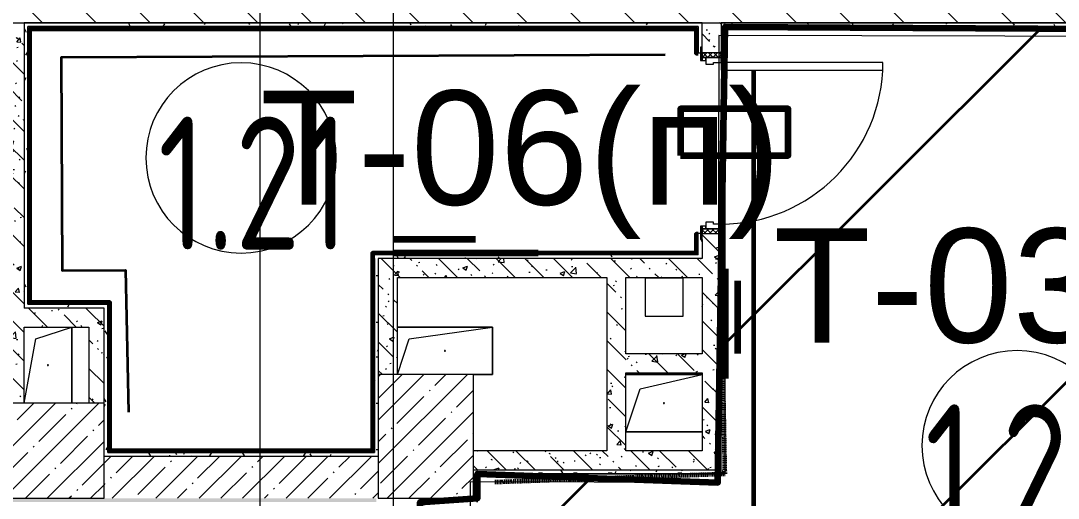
# Model space of a CAD drawing. Header units: millimetres. Extents: x -249154 to 415037, y -45458 to 354837.
# Drawn here: x 73667 to 79115, y 10764 to 13274 of the extents above; entities that cross this region are included whole.
import ezdxf

# ---------------------------------------------------------------- set-up
doc = ezdxf.new("R2010")
doc.units = ezdxf.units.MM
doc.linetypes.add('200_ШТРИХ__ш1_п0_6_', pattern=[320, 200, -120])
doc.linetypes.add('Штрих короткий', pattern=[600, 300, -300])
for name, color, linetype, lineweight in [('0) НЗ Ремонт штукатурка', 6, 'Continuous', 60), ('1) FK16', 1, 'Continuous', 50), ('2)1 штукатурка', 4, 'Continuous', 35), ('3.3) Шпаклевка баз. фин. WD5-13', 160, 'Continuous', 140), ('3.4) Ремонт базовой шпаклевки', 6, 'Continuous', 60), ('3.4) Шп. баз 4 в 525 поз 4838м2', 160, 'Continuous', 140), ('3.4) Шп. фин 4 в 529 поз 11227м2', 6, 'Continuous', 140), ('4) демонтаж НЗ №2', 1, 'Continuous', 35), ('4.1) Дм уборка мусора НЗ 2', 20, 'Continuous', 35), ('4.4) РВР ремонт Штукатурки', 160, 'зигзаг', 35), ('501 заделка отвертсии ком', 5, 'Continuous', 158), ('545 штукатурка цементом', 6, 'Continuous', 60), ('549 штукатурка гипсом', 40, 'Continuous', 60), ('666 покраска FK1', 211, 'Continuous', 60), ('923 Люки', 170, 'Continuous', 120), ('A-AREA-BNDY', 7, 'Continuous', 5), ('A-AREA-IDEN', 7, 'Continuous', 9), ('A-DOOR-2', 7, 'Continuous', 5), ('A-DOOR-FRAM-2', 7, 'Continuous', 5), ('A-FLOR', 7, 'Continuous', 9), ('A-GENM', 7, 'Continuous', 9), ('A-WALL', 7, 'Continuous', 5), ('I-WALL', 7, 'Continuous', 5), ('S-COLS', 7, 'Continuous', 9), ('S-COLS-1', 7, 'Continuous', 5), ('Оси', 7, 'Continuous', 9)]:
    doc.layers.add(name, color=color, linetype=linetype, lineweight=lineweight)
for name, color, linetype, lineweight, true_color in [('A-DOOR-1', 7, 'Continuous', 5, 0xc0c0c0), ('A-DOOR-FRAM-1', 7, 'Continuous', 5, 0xc0c0c0), ('A-WALL-1', 9, 'Continuous', 5, 0x808080), ('A-WALL-FNSH-1', 9, 'Continuous', 5, 0x808080)]:
    doc.layers.add(name, color=color, linetype=linetype, lineweight=lineweight, true_color=true_color)
doc.styles.get("Standard").update_dxf_attribs({"font": 'arial.ttf'})
doc.styles.add('СПДС', font='ГОСТ тип А.ttf', dxfattribs={"width": 0.9})
doc.linetypes.add('зигзаг', pattern='A,0.00254,-5.08,[131,ltypeshp.shx,S=5.08,R=0,X=-5.08,Y=0],-10.16,[131,ltypeshp.shx,S=5.08,R=180,X=5.08,Y=0],-5.08', length=20.32254)
pattern_1 = [(135, (64.7, -136.06), (-150.8683, -150.8683), [213.36, -35.56, 7.112, -35.56]), (135, (64.7, 14.71), (-150.8683, -150.8683), []), (50, (64.7, -136.06), (255.05767, -22.3145), [26.67, -293.37]), (355, (64.7, -136.06), (-49.3404, 267.4791), [21.336, -234.696]), (100.451, (85.96, -137.92), (205.7195, 245.16356), [22.666, -249.326]), (46.184, (64.7, -64.94), (379.511, -58.86), [40.005, -440.055]), (96.636, (96.33, -69.85), (332.3634, 346.3991), [33.999, -373.989]), (351.184, (64.7, -64.94), (332.3669, 346.3953), [32.004, -352.044]), (21, (100.26, -82.72), (212.26017, -143.1711), [26.67, -293.37]), (326, (100.26, -82.72), (86.5224, 257.8632), [21.336, -234.696]), (71.451, (117.95, -94.65), (298.78395, 114.6901), [22.666, -249.326]), (37.5, (64.7, -136.06), (4.32385, 118.37751), [6.706, -225.146, 6.706, -231.546, -235.585]), (37.5, (64.7, -136.06), (4.32385, 118.37751), [-470.103, 6.706, -228.879]), (7.5, (64.7, -136.06), (93.54758, 140.2533), [6.706, -129.134, 6.706, -219.812, -89.789]), (7.5, (64.7, -136.06), (93.54758, 140.2533), [-362.356, 6.706, -83.083]), (327.5, (-14.6, -136.06), (189.82734, -8.02019), [6.706, -82.194, 6.706, -270.662, -368.046]), (327.5, (-14.6, -136.06), (189.82734, -8.02019), [-366.268, 6.706, -361.34]), (317.5, (-50.16, -136.06), (207.38114, 35.59764), [6.706, -108.864, 6.706, -177.495, -261.366]), (317.5, (-50.16, -136.06), (207.38114, 35.59764), [-299.771, 6.706, -254.66])]
pattern_2 = [(0, (64.7, -136.06), (243.84, 60.96), [20.117, -162.763, 20.117, -162.763, -975.36]), (0, (64.7, -136.06), (243.84, 60.96), [-365.76, 20.117, -345.643, 20.117, -162.763, -426.72]), (0, (64.7, -136.06), (243.84, 60.96), [-914.4, 20.117, -101.803, 20.117, -284.683]), (120, (156.14, -105.58), (-174.71291, 180.691634), [20.117, -162.763, 20.117, -162.763, -975.36]), (120, (156.14, -105.58), (-174.71291, 180.691634), [-365.76, 20.117, -345.643, 20.117, -162.763, -426.72]), (120, (156.14, -105.58), (-174.71291, 180.691634), [-914.4, 20.117, -101.803, 20.117, -284.683]), (240, (186.62, 16.34), (-69.12709, -241.651634), [20.117, -162.763, 20.117, -162.763, -975.36]), (240, (186.62, 16.34), (-69.12709, -241.651634), [-365.76, 20.117, -345.643, 20.117, -162.763, -426.72]), (240, (186.62, 16.34), (-69.12709, -241.651634), [-914.4, 20.117, -101.803, 20.117, -284.683])]

# ---------------------------------------------------------------- blocks, each defined once
blk = doc.blocks.new('BSC_Колонна _Прямоугольная - 650х500-23287315-Объем проектирования 1 этажа')
at = {"layer": 'S-COLS-1'}
h = blk.add_hatch(dxfattribs=at)
h.set_pattern_fill('FP_82', color=256, style=0, pattern_type=2)
h.set_pattern_definition([(135, (11225, -75730), (-114.04925, -114.04925), []), (135, (11225, -75615.95), (-114.04925, -114.04925), [201.612, -40.322, 6.706, -33.617])])
h.paths.add_polyline_path([(325, 0.3), (325, 250), (-325, 250), (-325, -250), (325, -250), (325, -9.5)])
for p, q in [((325, 250), (-325, 250)), ((-325, 250), (-325, -250)), ((325, -250), (325, 250)), ((-325, -250), (325, -250))]:
    blk.add_line(p, q, dxfattribs=at)
blk = doc.blocks.new('BSC_Колонна _Прямоугольная - 500х500-V56-Объем проектирования 1 этажа')
at = {"layer": 'S-COLS-1'}
h = blk.add_hatch(dxfattribs=at)
h.set_pattern_fill('FP_83', color=256, style=0, pattern_type=2)
h.set_pattern_definition([(45, (-73790, -11150), (-114.04925, 114.04925), []), (45, (-73675.95, -11150), (-114.04925, 114.04925), [201.613, -40.323, 6.706, -33.617])])
h.paths.add_polyline_path([(250, -250), (250, 250), (-250, 250), (-250, -250), (157.5, -250)])
for p, q in [((250, 250), (-250, 250)), ((-250, 250), (-250, -250)), ((250, -250), (250, 250)), ((-250, -250), (250, -250))]:
    blk.add_line(p, q, dxfattribs=at)
blk = doc.blocks.new('110_Дверь_СКБ_1Ст_Внутренняя1 - Д-7_п__950x2100h_Туалет EW30-32892359-Объем проектирования 1 этажа')
at = {"layer": 'A-DOOR-2'}
h = blk.add_hatch(dxfattribs=at)
h.set_pattern_fill('FP_48', color=256, style=0, pattern_type=2)
h.set_pattern_definition([(135, (1826.41, 114.685), (-14.14214, -14.14214), []), (225, (1826.41, 114.685), (14.14214, -14.14214), [])])
h.paths.add_polyline_path([(487.5, -31.4), (487.5, 50), (462.5, 50), (462.5, -50), (487.5, -50)])
at = {"layer": 'A-DOOR-FRAM-2'}
h = blk.add_hatch(dxfattribs=at)
h.set_pattern_fill('FP_49', color=256, style=0, pattern_type=2)
h.set_pattern_definition([(45, (-296.384, 114.685), (-14.1421, 14.1421), []), (135, (-296.384, 114.685), (-14.1421, -14.1421), [])])
h.paths.add_polyline_path([(-437.5, -50), (-437.5, 50), (-462.5, 50), (-462.5, -50), (-456.9, -50)])
at = {"layer": 'A-DOOR-1'}
for p, q in [((-412.5, 900), (-412.5, 50)), ((-372.5, 900), (-412.5, 900)), ((-372.5, 50), (-372.5, 900)), ((-412.5, 50), (-372.5, 50))]:
    blk.add_line(p, q, dxfattribs=at)
blk.add_arc((-412.5, 50), 850, 360, 90, dxfattribs=at)
at = {"layer": 'A-DOOR-FRAM-1'}
for p, q in [((-422.5, 58), (-492.5, 58)), ((-492.5, 58), (-492.5, 50)), ((-422.5, 50), (-422.5, 58)), ((517.5, 58), (447.5, 58)), ((447.5, 58), (447.5, 50)), ((517.5, 50), (517.5, 58)), ((-492.5, 50), (-422.5, 50)), ((-437.5, 50), (-462.5, 50)), ((-462.5, 50), (-462.5, -50)), ((-412.5, 50), (-437.5, 50)), ((-437.5, 50), (-437.5, -30)), ((-437.5, -50), (-437.5, 50)), ((-422.5, 50), (-437.5, 50)), ((-437.5, 50), (-437.5, 49)), ((-437.5, 49), (-422.5, 49)), ((-422.5, 49), (-422.5, 50)), ((-412.5, 10), (-412.5, 50)), ((-402.5, 10), (-412.5, 10)), ((-402.5, -30), (-402.5, 10)), ((437.5, 10), (427.5, 10)), ((427.5, 10), (427.5, -30)), ((437.5, 50), (437.5, 10)), ((462.5, 50), (437.5, 50)), ((462.5, 50), (447.5, 50)), ((447.5, 50), (447.5, 49)), ((447.5, 50), (517.5, 50)), ((447.5, 49), (462.5, 49)), ((462.5, -30), (462.5, 50)), ((487.5, 50), (462.5, 50)), ((462.5, 50), (462.5, -50)), ((462.5, 49), (462.5, 50)), ((487.5, -50), (487.5, 50)), ((-422.5, -50), (-492.5, -50)), ((-492.5, -50), (-492.5, -58)), ((-462.5, -50), (-437.5, -50)), ((-437.5, -30), (-402.5, -30)), ((-422.5, -30), (-437.5, -30)), ((-437.5, -30), (-437.5, -50)), ((-437.5, -50), (-422.5, -50)), ((-422.5, -50), (-422.5, -30)), ((-422.5, -58), (-422.5, -50)), ((427.5, -30), (462.5, -30)), ((462.5, -30), (447.5, -30)), ((447.5, -30), (447.5, -50)), ((447.5, -50), (462.5, -50)), ((517.5, -50), (447.5, -50)), ((447.5, -50), (447.5, -58)), ((462.5, -50), (462.5, -30)), ((462.5, -50), (487.5, -50)), ((517.5, -58), (517.5, -50)), ((-492.5, -58), (-422.5, -58)), ((447.5, -58), (517.5, -58))]:
    blk.add_line(p, q, dxfattribs=at)
blk = doc.blocks.new('GM_Отверстие прямоугольное _в плите_ - Отверстие-23875750-Объем проектирования 1 этажа')
at = {"layer": 'A-GENM'}
for p, q in [((-62.5, 137.5), (125, 200)), ((125, 200), (125, -200)), ((125, -200), (125, 200)), ((-125, -200), (-62.5, 137.5))]:
    blk.add_line(p, q, dxfattribs=at)
for start, end in [(360, 180), (180, 360)]:
    blk.add_arc((0, 0), 2.5, start, end, dxfattribs=at)
blk = doc.blocks.new('GM_Отверстие прямоугольное _в плите_ - Отверстие-V122-Объем проектирования 1 этажа')
at = {"layer": 'A-GENM'}
for p, q in [((-250, 125), (250, 125)), ((250, 125), (-250, 125)), ((-187.5, 62.5), (250, 125)), ((250, 125), (250, -125)), ((250, -125), (250, 125)), ((-250, -125), (-187.5, 62.5)), ((250, -125), (150, -125)), ((150, -125), (250, -125))]:
    blk.add_line(p, q, dxfattribs=at)
for start, end in [(360, 180), (180, 360)]:
    blk.add_arc((0, 0), 2.5, start, end, dxfattribs=at)
blk = doc.blocks.new('GM_Отверстие прямоугольное _в плите_ - Отверстие-21959489-Объем проектирования 1 этажа')
at = {"layer": 'A-GENM'}
for p, q in [((-200, 150), (200, 150)), ((200, 150), (-200, 150)), ((-125, 75), (200, 150)), ((-200, -150), (-125, 75)), ((200, -150), (-200, -150)), ((-200, -150), (200, -150))]:
    blk.add_line(p, q, dxfattribs=at)
for start, end in [(360, 180), (180, 360)]:
    blk.add_arc((0, 0), 2.5, start, end, dxfattribs=at)
blk = doc.blocks.new('Марка_Помещения - Номер-25198446-Объем проектирования 1 этажа')
at = {"layer": 'A-AREA-IDEN'}
for start, end in [(360, 180), (180, 360)]:
    blk.add_arc((0, 0), 2.5, start, end, dxfattribs=at)

msp = doc.modelspace()

# ---------------------------------------------------------------- hatches: boundary and pattern name
at = {"layer": '4.1) Дм уборка мусора НЗ 2'}
h = msp.add_hatch(dxfattribs=at)
h.set_pattern_fill('ANSI31', color=1, scale=444)
h.paths.add_polyline_path([(80357.1, 11440.2), (82585, 11434.9), (82621.7, 13213.9), (77365.5, 13242.9), (77327.5, 10847), (76065.7, 10892.9), (76065.7, 10763.9), (75764.7, 10743.9), (75785.2, 9084.9), (80714.7, 9063.9), (80677.2, 10693.9), (80414.7, 10763.9)])
at = {"layer": 'I-WALL'}
h = msp.add_hatch(dxfattribs=at)
h.set_pattern_fill('FP_23', color=256, style=0, pattern_type=2)
h.set_pattern_definition([(135, (64.7, -136.06), (-141.42136, -141.42136), [])])
h.paths.add_polyline_path([(77344.5, 13263.9), (84764.7, 13263.9), (84764.7, 13463.9), (68714.7, 13463.9), (68714.7, 13263.9), (77286.3, 13263.9)])
h = msp.add_hatch(dxfattribs=at)
h.set_pattern_fill('FP_41', color=256, style=0, pattern_type=2)
h.set_pattern_definition(pattern_1)
h.paths.add_polyline_path([(73639, 11263.9), (73684.7, 11263.9), (73684.7, 13263.9), (73604.7, 13263.9), (73604.7, 11263.9), (73634.7, 11263.9)])
h = msp.add_hatch(dxfattribs=at)
h.set_pattern_fill('FP_191', color=256, style=0, pattern_type=2)
h.set_pattern_definition(pattern_2)
h.paths.add_polyline_path([(73684.7, 11783.9), (73704.7, 11783.9), (73704.7, 13263.9), (73684.7, 13263.9), (73684.7, 11863.9)])
h = msp.add_hatch(dxfattribs=at)
h.set_pattern_fill('FP_191', color=256, style=0, pattern_type=2)
h.set_pattern_definition(pattern_2)
h.paths.add_polyline_path([(76075.2, 13243.9), (77244.5, 13243.9), (77244.5, 13263.9), (73704.7, 13262.5), (73704.9, 13243.9), (75524.7, 13243.9)])
h = msp.add_hatch(dxfattribs=at)
h.set_pattern_fill('FP_191', color=256, style=0, pattern_type=2)
h.set_pattern_definition(pattern_2)
h.paths.add_polyline_path([(77224.5, 12023.9), (77244.5, 12023.9), (77244.5, 12125.1), (77236.5, 12125.1), (77236.5, 12155.1), (77224.5, 12155.1), (77224.5, 12042.8)])
h.paths.add_polyline_path([(77224.5, 13105.1), (77236.5, 13106.4), (77236.5, 13135.1), (77244.5, 13135.1), (77244.5, 13243.9), (77224.5, 13243.9), (77224.5, 13106.4)])
h = msp.add_hatch(dxfattribs=at)
h.set_pattern_fill('FP_41', color=256, style=0, pattern_type=2)
h.set_pattern_definition(pattern_1)
h.paths.add_polyline_path([(77244.5, 10913.9), (77344.5, 10913.9), (77344.5, 12155.1), (77244.5, 12155.1), (77244.5, 11013.9)])
h.paths.add_polyline_path([(77245.9, 13105.1), (77344.5, 13106.4), (77344.5, 13263.9), (77244.5, 13263.9), (77244.5, 13105.1)])
h = msp.add_hatch(dxfattribs=at)
h.set_pattern_fill('FP_191', color=256, style=0, pattern_type=2)
h.set_pattern_definition(pattern_2)
h.paths.add_polyline_path([(77347.3, 10913.9), (77364.5, 10914.3), (77364.5, 12155.1), (77352.5, 12155.1), (77352.5, 12125.1), (77344.5, 12125.1), (77344.5, 10913.9)])
h.paths.add_polyline_path([(77364.5, 13105.1), (77363.6, 13243.9), (77344.5, 13260.8), (77344.5, 13135.1), (77352.5, 13135.1), (77352.5, 13105.1)])
h.paths.add_polyline_path([(77364.5, 13243.9), (77364.5, 13263.9), (77344.5, 13263.9), (77347.8, 13260.7)])
h = msp.add_hatch(dxfattribs=at)
h.set_pattern_fill('FP_191', color=256, style=0, pattern_type=2)
h.set_pattern_definition(pattern_2)
h.paths.add_polyline_path([(81094.7, 13243.9), (82621.7, 13243.9), (82621.7, 13263.9), (77364.5, 13263.9), (77364.5, 13243.9), (80404.4, 13243.9)])
h = msp.add_hatch(dxfattribs=at)
h.set_pattern_fill('FP_191', color=256, style=0, pattern_type=2)
h.set_pattern_definition(pattern_2)
h.paths.add_polyline_path([(77224.5, 12023.9), (77222.3, 12043.9), (75524.7, 12043.9), (75524.7, 12023.9), (77212.2, 12023.9)])
h = msp.add_hatch(dxfattribs=at)
h.set_pattern_fill('FP_191', color=256, style=0, pattern_type=2)
h.set_pattern_definition(pattern_2)
h.paths.add_polyline_path([(75544.7, 11003.9), (75544.7, 12023.9), (75524.7, 12023.7), (75524.7, 11003.9)])
h = msp.add_hatch(dxfattribs=at)
h.set_pattern_fill('FP_41', color=256, style=0, pattern_type=2)
h.set_pattern_definition(pattern_1)
h.paths.add_polyline_path([(75544.7, 11923.9), (77244.5, 11923.9), (77244.5, 12023.9), (75544.7, 12023.9)])
h = msp.add_hatch(dxfattribs=at)
h.set_pattern_fill('FP_41', color=256, style=0, pattern_type=2)
h.set_pattern_definition(pattern_1)
h.paths.add_polyline_path([(75644.7, 11413.9), (75644.7, 11923.9), (75544.7, 11923.9), (75544.7, 11413.9)])
h = msp.add_hatch(dxfattribs=at)
h.set_pattern_fill('FP_41', color=256, style=0, pattern_type=2)
h.set_pattern_definition(pattern_1)
h.paths.add_polyline_path([(76844.5, 11013.9), (76844.5, 11923.9), (76744.5, 11923.9), (76745.4, 11013.9), (76790.6, 11013.9)])
h = msp.add_hatch(dxfattribs=at)
h.set_pattern_fill('FP_191', color=256, style=0, pattern_type=2)
h.set_pattern_definition(pattern_2)
h.paths.add_polyline_path([(74104.7, 11763.9), (74104.7, 11783.9), (73684.7, 11783.9), (73684.7, 11763.9), (74024.7, 11763.9)])
h = msp.add_hatch(dxfattribs=at)
h.set_pattern_fill('FP_191', color=256, style=0, pattern_type=2)
h.set_pattern_definition(pattern_2)
h.paths.add_polyline_path([(74104.7, 11003.9), (74124.7, 11004.1), (74124.7, 11783.9), (74104.7, 11783.9), (74104.7, 11004.4)])
h = msp.add_hatch(dxfattribs=at)
h.set_pattern_fill('FP_41', color=256, style=0, pattern_type=2)
h.set_pattern_definition(pattern_1)
h.paths.add_polyline_path([(73704.7, 11663.9), (74024.7, 11663.9), (74024.7, 11763.9), (73684.7, 11763.9), (73684.7, 11663.9)])
h = msp.add_hatch(dxfattribs=at)
h.set_pattern_fill('FP_41', color=256, style=0, pattern_type=2)
h.set_pattern_definition(pattern_1)
h.paths.add_polyline_path([(74104.7, 11263.9), (74104.7, 11763.9), (74024.7, 11763.9), (74024.7, 11263.9)])
h = msp.add_hatch(dxfattribs=at)
h.set_pattern_fill('FP_41', color=256, style=0, pattern_type=2)
h.set_pattern_definition(pattern_1)
h.paths.add_polyline_path([(77145.2, 11423.9), (77244.5, 11423.9), (77244.5, 11523.9), (76844.5, 11523.9), (76844.5, 11423.9), (77106.8, 11423.9)])
h = msp.add_hatch(dxfattribs=at)
h.set_pattern_fill('FP_41', color=256, style=0, pattern_type=2)
h.set_pattern_definition(pattern_1)
h.paths.add_polyline_path([(77244.5, 10913.9), (77244.5, 11013.9), (76044.7, 11013.9), (76044.7, 10913.9), (77145.2, 10913.9)])
h = msp.add_hatch(dxfattribs=at)
h.set_pattern_fill('FP_191', color=256, style=0, pattern_type=2)
h.set_pattern_definition(pattern_2)
h.paths.add_polyline_path([(75544.7, 10983.9), (75544.7, 11003.9), (74104.7, 11003.9), (74104.7, 10983.9), (75524.7, 10983.9)])
h = msp.add_hatch(dxfattribs=at)
h.set_pattern_fill('FP_1', color=256, style=0, pattern_type=2)
h.set_pattern_definition([(45, (64.7, -136.06), (-114.04925, 114.04925), []), (45, (178.75, -136.06), (-114.04925, 114.04925), [201.612, -40.322, 6.706, -33.617])])
h.paths.add_polyline_path([(75544.7, 10763.9), (75544.7, 10983.9), (74104.7, 10983.9), (74104.7, 10763.9), (75524.7, 10763.9)])
h = msp.add_hatch(dxfattribs=at)
h.set_pattern_fill('FP_191', color=256, style=0, pattern_type=2)
h.set_pattern_definition(pattern_2)
h.paths.add_polyline_path([(76938.5, 10893.9), (77364.5, 10893.9), (77364.5, 10913.9), (76044.7, 10913.9), (76044.7, 10893.9), (76871.9, 10893.9)])
h = msp.add_hatch(dxfattribs=at)
h.set_pattern_fill('FP_191', color=256, style=0, pattern_type=2)
h.set_pattern_definition(pattern_2)
h.paths.add_polyline_path([(76064.7, 10763.9), (76064.7, 10892.9), (76044.7, 10893.4), (76044.7, 10763.9)])
h = msp.add_hatch(dxfattribs=at)
h.set_pattern_fill('FP_191', color=256, style=0, pattern_type=2)
h.set_pattern_definition(pattern_2)
h.paths.add_polyline_path([(75043.7, 10743.9), (75534.7, 10743.9), (75534.7, 10763.9), (73024.5, 10763.7), (73024.5, 10755.9), (72994.5, 10755.9), (72994.5, 10743.9), (74124.7, 10743.9)])
h.paths.add_polyline_path([(62024.7, 10743.9), (62024.7, 10763.9), (62004.7, 10763.9), (62004.7, 10743.9)])
h.paths.add_polyline_path([(62224.7, 10743.9), (68733.5, 10743.9), (68733.5, 10755.9), (68703.5, 10755.9), (68703.5, 10763.9), (62224.7, 10763.9)])
h.paths.add_polyline_path([(72044.5, 10743.9), (72044.5, 10755.9), (72014.5, 10755.9), (72014.5, 10763.9), (69713.5, 10763.9), (69713.5, 10755.9), (69683.5, 10755.9), (69683.5, 10743.9), (72014.5, 10743.9)])

# ---------------------------------------------------------------- linework, layer by layer
at = {"layer": '0) НЗ Ремонт штукатурка', "linetype": '200_ШТРИХ__ш1_п0_6_', "ltscale": 0.03}
msp.add_lwpolyline([(76156.2, 10849.7), (77365.5, 10892.9), (77344.5, 11983.5)], dxfattribs=at)
at = {"layer": '1) FK16'}
msp.add_lwpolyline([(77224.5, 12153), (77213.5, 12153), (77213.5, 12052.9), (75513.7, 12052.9), (75513.7, 11012.9), (74135.7, 11012.9), (74135.7, 11792.9), (73715.7, 11792.9), (73715.7, 13230.9), (77213.5, 13230.9), (77213.5, 13103), (77224.5, 13103)], dxfattribs=at)
at = {"layer": '2)1 штукатурка'}
msp.add_lwpolyline([(76064.7, 10892.9), (77326.5, 10847), (77364.5, 13242.9), (82620.7, 13213.9), (82584, 11434.9), (80356.1, 11440.2), (80413.7, 10763.9), (80676.2, 10693.9), (80713.7, 9063.9), (75784.2, 9084.9), (75763.7, 10743.9), (76064.7, 10763.9)], close=True, dxfattribs=at)
at = {"layer": '3.3) Шпаклевка баз. фин. WD5-13', "ltscale": 0.5}
for points in [[(75624.7, 12126.5), (76055.5, 12126.5)], [(77432, 11524.8), (77432, 11907.4)]]:
    msp.add_lwpolyline(points, dxfattribs=at)
at = {"layer": '3.4) Ремонт базовой шпаклевки', "linetype": 'Штрих короткий', "ltscale": 0.01}
msp.add_lwpolyline([(82476, 11486.3), (80296.8, 11486.3), (80296.8, 10582.9), (80583.6, 10582.9), (80583.6, 9163.3), (75841.6, 9163.3), (75841.6, 10640.2), (77516.6, 10640.2), (77516.6, 13015.1)], dxfattribs=at)
at = {"layer": '3.4) Шп. баз 4 в 525 поз 4838м2'}
msp.add_lwpolyline([(75785.2, 9084.9), (75764.7, 10743.9), (76065.7, 10763.9), (76065.7, 10892.9), (77327.5, 10847), (77365.5, 13242.9), (82621.7, 13213.9), (82585, 11434.9), (80357.1, 11440.2), (80414.7, 10763.9), (80677.2, 10693.9)], dxfattribs=at)
at = {"layer": '3.4) Шп. фин 4 в 529 поз 11227м2'}
msp.add_lwpolyline([(76065.7, 10892.9), (77327.5, 10847), (77365.5, 13242.9), (82621.7, 13213.9), (82585, 11434.9), (80357.1, 11440.2), (80414.7, 10763.9), (80677.2, 10693.9), (80714.7, 9063.9), (75785.2, 9084.9), (75764.7, 10743.9), (76065.7, 10763.9)], close=True, dxfattribs=at)
at = {"layer": '4) демонтаж НЗ №2'}
msp.add_lwpolyline([(76065.7, 10892.9), (77327.5, 10847), (77365.5, 13242.9), (82621.7, 13213.9), (82585, 11434.9), (80357.1, 11440.2), (80414.7, 10763.9), (80677.2, 10693.9), (80714.7, 9063.9), (75785.2, 9084.9), (75764.7, 10743.9), (76065.7, 10763.9)], close=True, dxfattribs=at)
at = {"layer": '4.4) РВР ремонт Штукатурки', "ltscale": 0.1}
msp.add_lwpolyline([(77051.4, 13095.5), (73879.6, 13080.5), (73884.9, 11961.6), (74217.4, 11963.1), (74232.7, 11217.3)], dxfattribs=at)
at = {"layer": '501 заделка отвертсии ком', "ltscale": 0.5}
msp.add_lwpolyline([(77132.2, 12565.9), (77697.5, 12565.9), (77697.5, 12811.7), (77132.2, 12811.7)], close=True, dxfattribs=at)
at = {"layer": '545 штукатурка цементом'}
msp.add_lwpolyline([(77224.5, 12153), (77213.5, 12153), (77213.5, 12052.9), (75513.7, 12052.9), (75513.7, 11012.9), (74135.7, 11012.9), (74135.7, 11792.9), (73715.7, 11792.9), (73715.7, 13230.9), (77213.5, 13230.9), (77213.5, 13103), (77224.5, 13103)], dxfattribs=at)
at = {"layer": '549 штукатурка гипсом', "ltscale": 0.01}
msp.add_lwpolyline([(82476, 11486.3), (80296.8, 11486.3), (80296.8, 10582.9), (80583.6, 10582.9), (80583.6, 9163.3), (75841.6, 9163.3), (75841.6, 10640.2), (77516.6, 10640.2), (77516.6, 13015.1)], dxfattribs=at)
at = {"layer": '666 покраска FK1'}
msp.add_lwpolyline([(76065.7, 10892.9), (77327.5, 10847), (77365.5, 13242.9), (82621.7, 13213.9), (82585, 11434.9), (80357.1, 11440.2), (80414.7, 10763.9), (80677.2, 10693.9), (80714.7, 9063.9), (75785.2, 9084.9), (75764.7, 10743.9), (76065.7, 10763.9)], close=True, dxfattribs=at)
at = {"layer": '923 Люки', "ltscale": 0.5}
for points in [[(75624.7, 12054.9), (76384.2, 12054.9)], [(77365.5, 11970.6), (77365.5, 11393.6)]]:
    msp.add_lwpolyline(points, dxfattribs=at)
at = {"layer": 'A-AREA-BNDY', "flags": 128}
msp.add_lwpolyline([(82584.9, 11376.6), (82589.2, 13184.6), (77333, 13197), (77327.5, 10847), (76027.2, 10850), (76026.8, 10700), (75546.3, 10701.2), (75545.9, 10548.7), (75542.4, 9042.2), (75742.9, 9041.7), (75742.9, 9042.7), (80651.4, 9031.2), (80655.3, 10689.2), (80355.3, 10689.9), (80356.9, 11381.9)], close=True, dxfattribs=at)
at = {"layer": 'A-FLOR'}
for p, q in [((77364.5, 13243.9), (82621.7, 13243.9)), ((77364.5, 13106.4), (77364.5, 13242.9)), ((77364.5, 13105.1), (77364.5, 13055.1)), ((77364.5, 13015.1), (77364.5, 10893.9)), ((77364.5, 12155.1), (77352.5, 12155.1)), ((77145.2, 11920.9), (76945.2, 11920.9)), ((76945.2, 11920.9), (76945.2, 11720.9)), ((77145.2, 11720.9), (77145.2, 11920.9)), ((76945.2, 11720.9), (77145.2, 11720.9)), ((76064.7, 10893.9), (77364.5, 10893.9)), ((76064.7, 10743.9), (76064.7, 10892.9))]:
    msp.add_line(p, q, dxfattribs=at)
at = {"layer": 'A-WALL'}
for p, q in [((73704.7, 11783.9), (73704.7, 13243.9)), ((77224.5, 13243.9), (73704.7, 13243.9)), ((77224.5, 13243.9), (77224.5, 13105.1)), ((77364.5, 13242.9), (77364.5, 13243.9)), ((77364.5, 13106.4), (77364.5, 13105.1)), ((77224.5, 12043.9), (77224.5, 12155.1)), ((77224.5, 12043.9), (75524.7, 12043.9)), ((75524.7, 12023.9), (75524.7, 11003.9)), ((73704.7, 11783.9), (74104.7, 11783.9)), ((74124.7, 11003.9), (74124.7, 11783.9)), ((74124.7, 11003.9), (75524.7, 11003.9)), ((76064.7, 10892.9), (76064.7, 10893.9))]:
    msp.add_line(p, q, dxfattribs=at)
at = {"layer": 'A-WALL-1'}
for p, q in [((68704.7, 13263.9), (73684.7, 13263.9)), ((73684.7, 13263.9), (85174.7, 13263.9)), ((73684.7, 13263.9), (73684.7, 11763.9)), ((77244.5, 13263.9), (73684.7, 13263.9)), ((77244.5, 13135.1), (77244.5, 13263.9)), ((77344.5, 13263.9), (77344.5, 13135.1)), ((82621.7, 13263.9), (77344.5, 13263.9)), ((77224.5, 13105.1), (77236.5, 13105.1)), ((77352.5, 13105.1), (77364.5, 13105.1)), ((77236.5, 12155.1), (77224.5, 12155.1)), ((77244.5, 12125.1), (77244.5, 12023.9)), ((77344.5, 10913.9), (77344.5, 12125.1)), ((77244.5, 12023.9), (75544.7, 12023.9)), ((75544.7, 12023.9), (75544.7, 11413.9)), ((75644.7, 11923.9), (76744.5, 11923.9)), ((75644.7, 11413.9), (75644.7, 11923.9)), ((76744.5, 11923.9), (76744.5, 11013.9)), ((76844.5, 11923.9), (77244.5, 11923.9)), ((76844.5, 11523.9), (76844.5, 11923.9)), ((77244.5, 11923.9), (77244.5, 11523.9)), ((74104.7, 11763.9), (73684.7, 11763.9)), ((74104.7, 11263.9), (74104.7, 11763.9)), ((73684.7, 11263.9), (73684.7, 11663.9)), ((73684.7, 11663.9), (74024.7, 11663.9)), ((74024.7, 11663.9), (74024.7, 11263.9)), ((77244.5, 11523.9), (76844.5, 11523.9)), ((76844.5, 11013.9), (76844.5, 11423.9)), ((76844.5, 11423.9), (77244.5, 11423.9)), ((77244.5, 11423.9), (77244.5, 11013.9)), ((76744.5, 11013.9), (76044.7, 11013.9)), ((77244.5, 11013.9), (76844.5, 11013.9)), ((75544.7, 10983.9), (74104.7, 10983.9)), ((76044.7, 10913.9), (77344.5, 10913.9))]:
    msp.add_line(p, q, dxfattribs=at)
at = {"layer": 'A-WALL-FNSH-1'}
for p, q in [((77365.5, 13242.9), (82621.7, 13242.9)), ((77365.5, 13105.1), (77365.5, 13242.9)), ((73715.7, 13232.9), (77213.5, 13232.9)), ((73715.7, 11794.9), (73715.7, 13232.9)), ((77213.5, 13232.9), (77213.5, 13105.1)), ((77213.5, 13105.1), (77224.5, 13105.1)), ((77364.5, 13105.1), (77365.5, 13105.1)), ((77224.5, 12155.1), (77213.5, 12155.1)), ((77213.5, 12155.1), (77213.5, 12054.9)), ((77365.5, 12155.1), (77364.5, 12155.1)), ((77365.5, 10892.9), (77365.5, 12155.1)), ((75513.7, 12054.9), (75513.7, 11014.9)), ((77213.5, 12054.9), (75513.7, 12054.9)), ((75524.7, 12023.9), (75524.7, 12043.9)), ((74135.7, 11794.9), (73715.7, 11794.9)), ((74104.7, 11783.9), (74124.7, 11783.9)), ((74135.7, 11014.9), (74135.7, 11794.9)), ((75513.7, 11014.9), (74135.7, 11014.9)), ((76065.7, 10892.9), (77365.5, 10892.9)), ((76065.7, 10742.9), (76065.7, 10892.9))]:
    msp.add_line(p, q, dxfattribs=at)
at = {"layer": 'Оси'}
for points in [[(75624.7, -2042.3), (75624.7, 2957.7), (75624.7, 22442), (75624.7, 27442)], [(74924.7, -2042.3), (74924.7, 2957.7), (74924.7, 22262), (74924.7, 27262)]]:
    msp.add_lwpolyline(points, dxfattribs=at)

# ---------------------------------------------------------------- block references
at = {"layer": 'A-AREA-IDEN', "xscale": 199.9999999999999, "yscale": 199.9999999999999, "zscale": 199.9999999999999}
for p in [(74824.1, 12553.2), (78899.1, 11040.5)]:
    msp.add_blockref('Марка_Помещения - Номер-25198446-Объем проектирования 1 этажа', p, dxfattribs=at)
at = {"layer": 'A-DOOR-1', "rotation": 270}
msp.add_blockref('110_Дверь_СКБ_1Ст_Внутренняя1 - Д-7_п__950x2100h_Туалет EW30-32892359-Объем проектирования 1 этажа', (77294.5, 12642.6), dxfattribs=at)
at = {"layer": 'A-GENM'}
for name, p in [('GM_Отверстие прямоугольное _в плите_ - Отверстие-23875750-Объем проектирования 1 этажа', (73809.7, 11463.9)), ('GM_Отверстие прямоугольное _в плите_ - Отверстие-V122-Объем проектирования 1 этажа', (75894.7, 11538.9)), ('GM_Отверстие прямоугольное _в плите_ - Отверстие-21959489-Объем проектирования 1 этажа', (77044.5, 11263.9))]:
    msp.add_blockref(name, p, dxfattribs=at)
at = {"layer": 'S-COLS', "rotation": 270.0000000000007}
msp.add_blockref('BSC_Колонна _Прямоугольная - 650х500-23287315-Объем проектирования 1 этажа', (75794.7, 11088.9), dxfattribs=at)
at = {"layer": 'S-COLS'}
msp.add_blockref('BSC_Колонна _Прямоугольная - 500х500-V56-Объем проектирования 1 этажа', (73854.7, 11013.9), dxfattribs=at)

# ---------------------------------------------------------------- texts
at = {"layer": '923 Люки', "char_height": 600, "width": 3064.482, "attachment_point": 1}
for s, insert in [('T-06(п)', (74924.7, 12907)), ('T-03(п)', (77618.7, 12182.4))]:
    msp.add_mtext(s, dxfattribs=dict(at, insert=insert))
at = {"layer": 'A-AREA-IDEN', "char_height": 700, "attachment_point": 1, "style": 'СПДС'}
for s, insert, width in [('1.21', (74388, 12770.3), 1096.708), ('1.20', (78415.3, 11257.6), 1212.151)]:
    msp.add_mtext(s, dxfattribs=dict(at, insert=insert, width=width))

doc.saveas('drawing.dxf')
